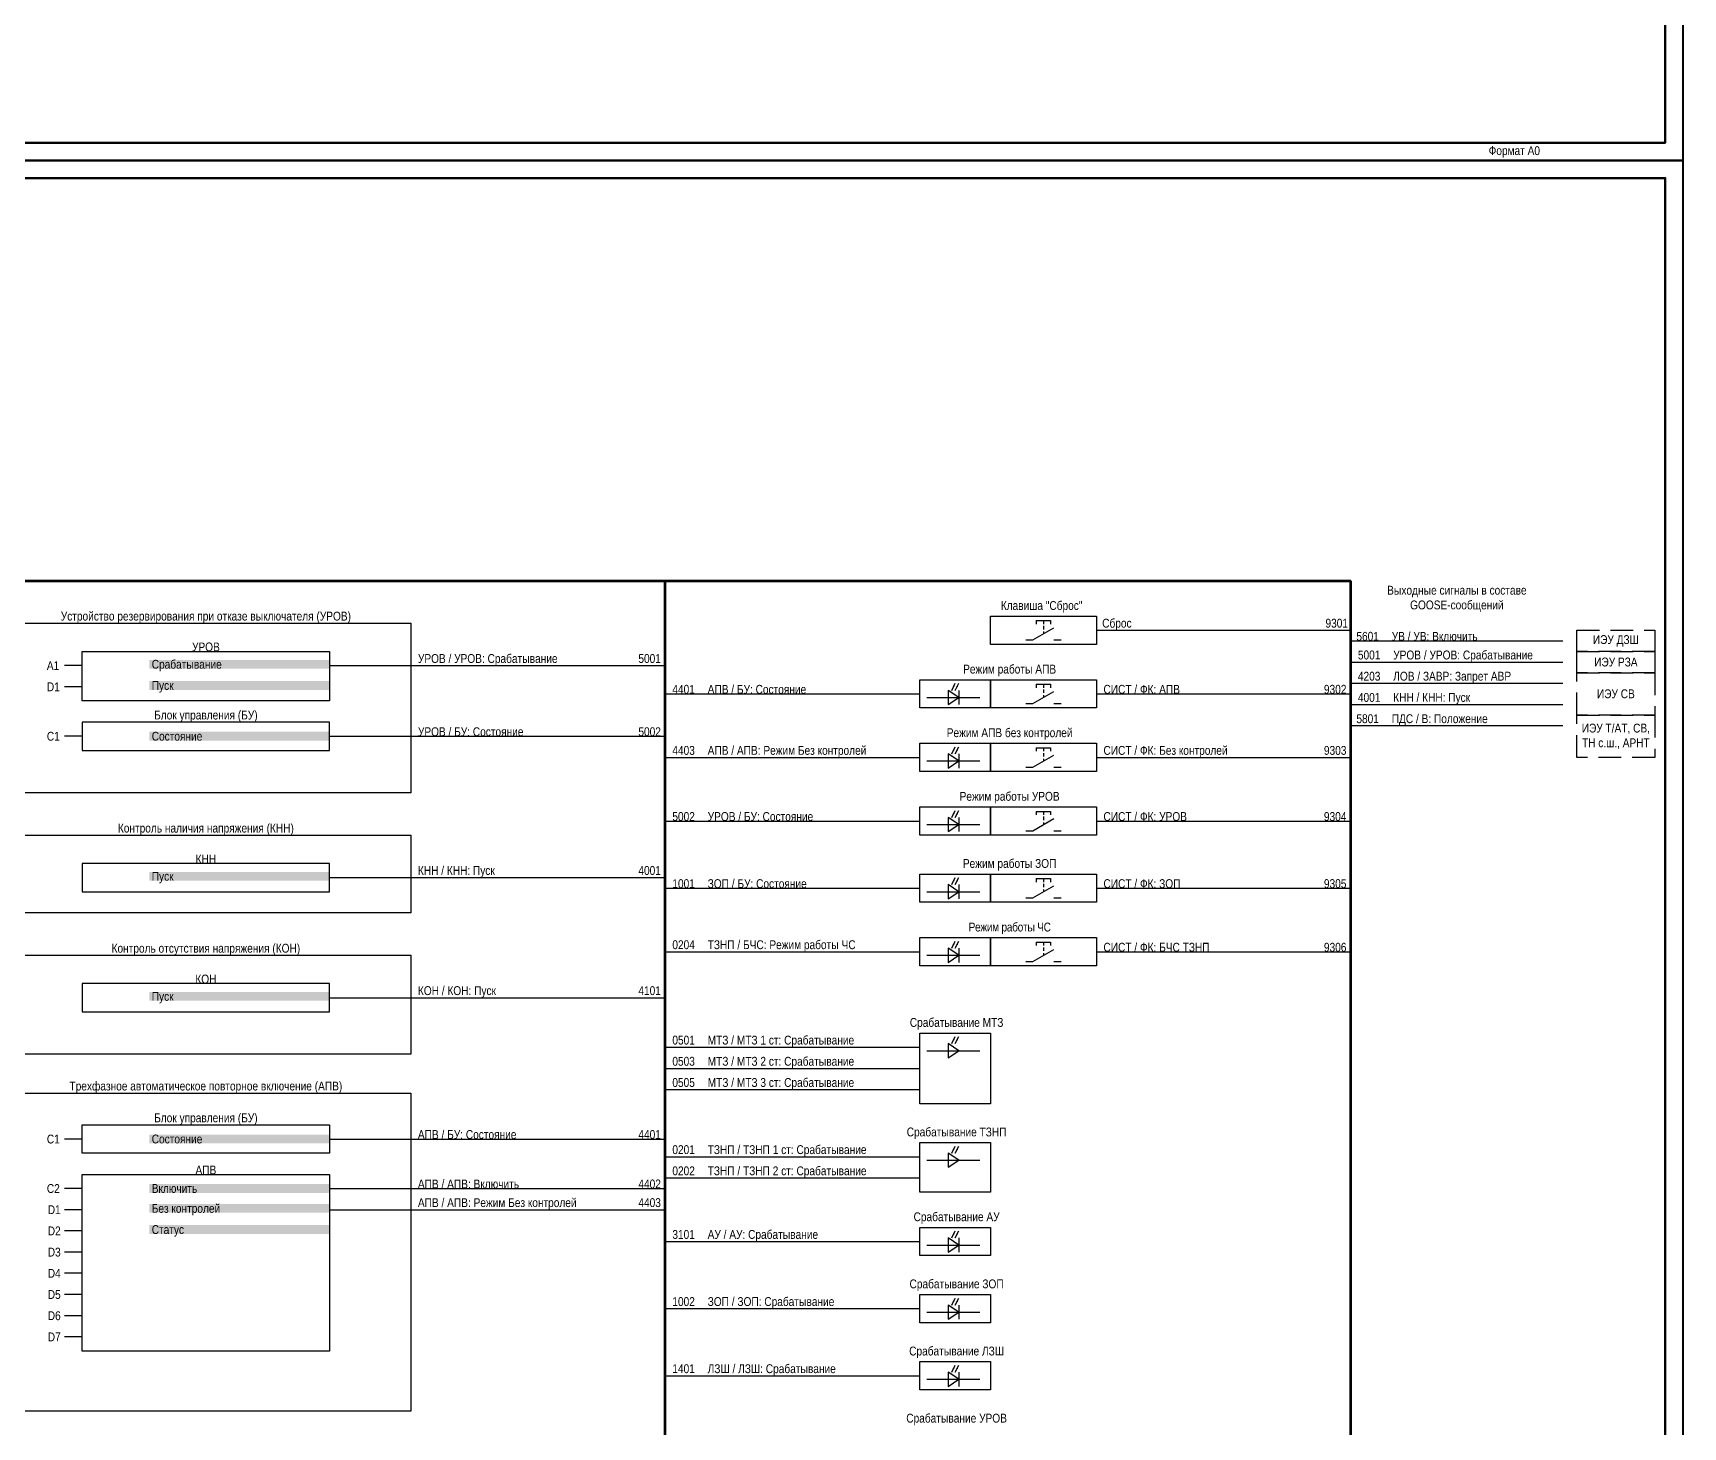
# Model space of a CAD drawing. Header units: millimetres. Extents: x 2179 to 12176, y -20554 to -12004.
# Drawn here: x 11412.1 to 11879, y -13343.5 to -12949 of the extents above; entities that cross this region are included whole.
import ezdxf
from ezdxf.enums import TextEntityAlignment as Align

# ---------------------------------------------------------------- set-up
doc = ezdxf.new("R2010")
doc.units = ezdxf.units.MM
doc.linetypes.add('HIDDEN2', pattern=[4.7625, 3.175, -1.5875])
doc.linetypes.add('штриховая2', pattern=[9.525, 6.35, -3.175])
for name, color, linetype, lineweight in [('GOOSE', 224, 'Continuous', 30), ('MMS', 190, 'Continuous', 30), ('Внутренняя шина', 4, 'Continuous', 70), ('Линии связи', 75, 'Continuous', 30), ('Основная', 7, 'Continuous', 30), ('Основная сплошная', 7, 'Continuous', 30), ('Сигналы внутр.', 13, 'Continuous', 30)]:
    doc.layers.add(name, color=color, linetype=linetype, lineweight=lineweight)
doc.layers.add('Рамка внешняя', color=8, linetype='Continuous', lineweight=40, plot=False)
doc.styles.add('2.5_Gost_RD', font='ARIALN.TTF', dxfattribs={"height": 2.5})
doc.styles.add('Narrow', font='ARIALN.TTF')
doc.styles.add('Табл дан', font='ARIALN.TTF')

# ---------------------------------------------------------------- blocks, each defined once
blk = doc.blocks.new('*U90')
blk.add_lwpolyline([(0, 0), (1189, 0), (1189, 841), (0, 841)], close=True)
at = {"lineweight": 50}
blk.add_lwpolyline([(20, 836), (1184, 836), (1184, 5), (20, 5)], close=True, dxfattribs=at)
at = {"style": '2.5_Gost_RD', "flags": 8}
blk.add_attdef('ФОРМАТ', text='', height=2.5, dxfattribs=at).set_placement((1134, 4), align=Align.TOP_LEFT)
blk = doc.blocks.new('*U15')
blk.add_lwpolyline([(0, 0), (1189, 0), (1189, 841), (0, 841)], close=True)
at = {"lineweight": 50}
blk.add_lwpolyline([(20, 836), (1184, 836), (1184, 5), (20, 5)], close=True, dxfattribs=at)
at = {"style": '2.5_Gost_RD', "flags": 8}
blk.add_attdef('ФОРМАТ', text='', height=2.5, dxfattribs=at).set_placement((1134, 4), align=Align.TOP_LEFT)

msp = doc.modelspace()

# ---------------------------------------------------------------- linework, layer by layer
at = {"layer": 'Внутренняя шина'}
for points in [[(11071, -13104), (11785, -13104)], [(11591, -13607), (11591, -13104)], [(11785, -13528), (11785, -13104)]]:
    msp.add_lwpolyline(points, dxfattribs=at)
at = {"layer": 'Линии связи'}
for points in [[(11713, -13118), (11785, -13118)], [(11785, -13121), (11845, -13121)], [(11496, -13128), (11591, -13128)], [(11785, -13127), (11845, -13127)], [(11785, -13133), (11845, -13133)], [(11591, -13136), (11663, -13136)], [(11713, -13136), (11785, -13136)], [(11785, -13139), (11845, -13139)], [(11496, -13148), (11591, -13148)], [(11785, -13145), (11845, -13145)], [(11591, -13154), (11663, -13154)], [(11713, -13154), (11785, -13154)], [(11591, -13172), (11663, -13172)], [(11713, -13172), (11785, -13172)], [(11496, -13188), (11591, -13188)], [(11591, -13191), (11663, -13191)], [(11713, -13191), (11785, -13191)], [(11591, -13209), (11663, -13209)], [(11713, -13209), (11785, -13209)], [(11496, -13222), (11591, -13222)], [(11591, -13236), (11663, -13236)], [(11591, -13242), (11663, -13242)], [(11591, -13248), (11663, -13248)], [(11496, -13262), (11591, -13262)], [(11591, -13267), (11663, -13267)], [(11591, -13273), (11663, -13273)], [(11496, -13276), (11591, -13276)], [(11496, -13282), (11591, -13282)], [(11591, -13291), (11663, -13291)], [(11591, -13310), (11663, -13310)], [(11591, -13329), (11663, -13329)]]:
    msp.add_lwpolyline(points, dxfattribs=at)
at = {"layer": 'Основная'}
for points in [[(11683, -13114), (11713, -13114), (11713, -13122), (11683, -13122)], [(11403, -13116), (11519, -13116), (11519, -13164), (11403, -13164)], [(11426, -13124), (11496, -13124), (11496, -13138), (11426, -13138)], [(11663, -13132), (11683, -13132), (11683, -13140), (11663, -13140)], [(11683, -13132), (11713, -13132), (11713, -13140), (11683, -13140)], [(11496, -13144), (11426, -13144), (11426, -13152), (11496, -13152)], [(11663, -13150), (11683, -13150), (11683, -13158), (11663, -13158)], [(11683, -13150), (11713, -13150), (11713, -13158), (11683, -13158)], [(11663, -13168), (11683, -13168), (11683, -13176), (11663, -13176)], [(11683, -13168), (11713, -13168), (11713, -13176), (11683, -13176)], [(11403, -13176), (11519, -13176), (11519, -13198), (11403, -13198)], [(11496, -13184), (11426, -13184), (11426, -13192), (11496, -13192)], [(11663, -13187), (11683, -13187), (11683, -13195), (11663, -13195)], [(11683, -13187), (11713, -13187), (11713, -13195), (11683, -13195)], [(11663, -13205), (11683, -13205), (11683, -13213), (11663, -13213)], [(11683, -13205), (11713, -13205), (11713, -13213), (11683, -13213)], [(11403, -13210), (11519, -13210), (11519, -13238), (11403, -13238)], [(11496, -13218), (11426, -13218), (11426, -13226), (11496, -13226)], [(11663, -13232), (11683, -13232), (11683, -13252), (11663, -13252)], [(11403, -13249), (11519, -13249), (11519, -13339), (11403, -13339)], [(11426, -13258), (11496, -13258), (11496, -13266), (11426, -13266)], [(11663, -13263), (11683, -13263), (11683, -13277), (11663, -13277)], [(11426, -13272), (11496, -13272), (11496, -13322), (11426, -13322)], [(11663, -13287), (11683, -13287), (11683, -13295), (11663, -13295)], [(11663, -13306), (11683, -13306), (11683, -13314), (11663, -13314)], [(11663, -13325), (11683, -13325), (11683, -13333), (11663, -13333)]]:
    msp.add_lwpolyline(points, close=True, dxfattribs=at)
for points in [[(11426, -13128), (11421, -13128)], [(11426, -13134), (11421, -13134)], [(11426, -13148), (11421, -13148)], [(11426, -13262), (11421, -13262)], [(11426, -13276), (11421, -13276)], [(11426, -13282), (11421, -13282)], [(11426, -13288), (11421, -13288)], [(11426, -13294), (11421, -13294)], [(11426, -13300), (11421, -13300)], [(11426, -13306), (11421, -13306)], [(11426, -13312), (11421, -13312)], [(11426, -13318), (11421, -13318)]]:
    msp.add_lwpolyline(points, dxfattribs=at)
at = {"layer": 'Основная сплошная', "color": 0}
for p, q in [((11696, -13115.25), (11698, -13115.25)), ((11698, -13115.25), (11700, -13115.25)), ((11695, -13120.75), (11701, -13117.32)), ((11693, -13120.75), (11695, -13120.75)), ((11701, -13120.75), (11703, -13120.75)), ((11696, -13133.25), (11698, -13133.25)), ((11698, -13133.25), (11700, -13133.25)), ((11693, -13138.75), (11695, -13138.75)), ((11695, -13138.75), (11701, -13135.32)), ((11701, -13138.75), (11703, -13138.75)), ((11696, -13151.25), (11698, -13151.25)), ((11698, -13151.25), (11700, -13151.25)), ((11693, -13156.75), (11695, -13156.75)), ((11695, -13156.75), (11701, -13153.32)), ((11701, -13156.75), (11703, -13156.75)), ((11695, -13174.75), (11701, -13171.32)), ((11696, -13169.25), (11698, -13169.25)), ((11698, -13169.25), (11700, -13169.25)), ((11693, -13174.75), (11695, -13174.75)), ((11701, -13174.75), (11703, -13174.75)), ((11695, -13193.75), (11701, -13190.32)), ((11696, -13188.25), (11698, -13188.25)), ((11698, -13188.25), (11700, -13188.25)), ((11693, -13193.75), (11695, -13193.75)), ((11701, -13193.75), (11703, -13193.75)), ((11695, -13211.75), (11701, -13208.32)), ((11696, -13206.25), (11698, -13206.25)), ((11698, -13206.25), (11700, -13206.25)), ((11693, -13211.75), (11695, -13211.75)), ((11701, -13211.75), (11703, -13211.75))]:
    msp.add_line(p, q, dxfattribs=at)
at = {"layer": 'Основная сплошная', "ltscale": 0.35}
for p, q in [((11696, -13115.25), (11696, -13116.25)), ((11698, -13115.25), (11698, -13116.25)), ((11700, -13115.25), (11700, -13116.25)), ((11698, -13116.75), (11698, -13117.75)), ((11696, -13133.25), (11696, -13134.25)), ((11698, -13133.25), (11698, -13134.25)), ((11700, -13133.25), (11700, -13134.25)), ((11698, -13134.75), (11698, -13135.75)), ((11696, -13151.25), (11696, -13152.25)), ((11698, -13151.25), (11698, -13152.25)), ((11698, -13152.75), (11698, -13153.75)), ((11700, -13151.25), (11700, -13152.25)), ((11696, -13169.25), (11696, -13170.25)), ((11698, -13169.25), (11698, -13170.25)), ((11698, -13170.75), (11698, -13171.75)), ((11700, -13169.25), (11700, -13170.25)), ((11696, -13188.25), (11696, -13189.25)), ((11698, -13188.25), (11698, -13189.25)), ((11698, -13189.75), (11698, -13190.75)), ((11700, -13188.25), (11700, -13189.25)), ((11696, -13206.25), (11696, -13207.25)), ((11698, -13206.25), (11698, -13207.25)), ((11698, -13207.75), (11698, -13208.75)), ((11700, -13206.25), (11700, -13207.25))]:
    msp.add_line(p, q, dxfattribs=at)
at = {"layer": 'Основная сплошная', "color": 0, "linetype": 'HIDDEN2', "ltscale": 0.5}
for p, q in [((11698, -13118.39), (11698, -13119.04)), ((11698, -13136.39), (11698, -13137.04)), ((11698, -13154.39), (11698, -13155.04)), ((11698, -13172.39), (11698, -13173.04)), ((11698, -13191.39), (11698, -13192.04)), ((11698, -13209.39), (11698, -13210.04))]:
    msp.add_line(p, q, dxfattribs=at)
at = {"layer": 'Основная сплошная', "linetype": 'штриховая2'}
for points in [[(11871, -13124), (11849, -13124), (11849, -13118), (11871, -13118)], [(11871, -13130), (11849, -13130), (11849, -13124), (11871, -13124)], [(11871, -13142), (11849, -13142), (11849, -13130), (11871, -13130)], [(11871, -13154), (11849, -13154), (11849, -13142), (11871, -13142)]]:
    msp.add_lwpolyline(points, close=True, dxfattribs=at)
at = {"layer": 'Основная сплошная'}
for points in [[(11672.06, -13135), (11673.06, -13133)], [(11673.06, -13135), (11674.06, -13133)], [(11665.06, -13137), (11680.06, -13137)], [(11671.06, -13135), (11671.06, -13139), (11674.06, -13137), (11671.06, -13135)], [(11674.06, -13135), (11674.06, -13139)], [(11671.06, -13153), (11671.06, -13157), (11674.06, -13155), (11671.06, -13153)], [(11672.06, -13153), (11673.06, -13151)], [(11673.06, -13153), (11674.06, -13151)], [(11674.06, -13153), (11674.06, -13157)], [(11665.06, -13155), (11680.06, -13155)], [(11671.06, -13171), (11671.06, -13175), (11674.06, -13173), (11671.06, -13171)], [(11672.06, -13171), (11673.06, -13169)], [(11673.06, -13171), (11674.06, -13169)], [(11674.06, -13171), (11674.06, -13175)], [(11665.06, -13173), (11680.06, -13173)], [(11671.06, -13190), (11671.06, -13194), (11674.06, -13192), (11671.06, -13190)], [(11672.06, -13190), (11673.06, -13188)], [(11673.06, -13190), (11674.06, -13188)], [(11674.06, -13190), (11674.06, -13194)], [(11665.06, -13192), (11680.06, -13192)], [(11671.06, -13208), (11671.06, -13212), (11674.06, -13210), (11671.06, -13208)], [(11672.06, -13208), (11673.06, -13206)], [(11673.06, -13208), (11674.06, -13206)], [(11674.06, -13208), (11674.06, -13212)], [(11665.06, -13210), (11680.06, -13210)], [(11665.06, -13237), (11680.06, -13237)], [(11671.06, -13235), (11671.06, -13239), (11674.06, -13237), (11671.06, -13235)], [(11672.06, -13235), (11673.06, -13233)], [(11673.06, -13235), (11674.06, -13233)], [(11672.06, -13266), (11673.06, -13264)], [(11673.06, -13266), (11674.06, -13264)], [(11665.06, -13268), (11680.06, -13268)], [(11671.06, -13266), (11671.06, -13270), (11674.06, -13268), (11671.06, -13266)], [(11672.06, -13290), (11673.06, -13288)], [(11673.06, -13290), (11674.06, -13288)], [(11665.06, -13292), (11680.06, -13292)], [(11671.06, -13290), (11671.06, -13294), (11674.06, -13292), (11671.06, -13290)], [(11674.06, -13290), (11674.06, -13294)], [(11672.06, -13309), (11673.06, -13307)], [(11673.06, -13309), (11674.06, -13307)], [(11665.06, -13311), (11680.06, -13311)], [(11671.06, -13309), (11671.06, -13313), (11674.06, -13311), (11671.06, -13309)], [(11674.06, -13309), (11674.06, -13313)], [(11672.06, -13328), (11673.06, -13326)], [(11673.06, -13328), (11674.06, -13326)], [(11665.06, -13330), (11680.06, -13330)], [(11671.06, -13328), (11671.06, -13332), (11674.06, -13330), (11671.06, -13328)], [(11674.06, -13328), (11674.06, -13332)]]:
    msp.add_lwpolyline(points, dxfattribs=at)
for points in [[(11672.56, -13134, 0.5, 0, 0), (11673.06, -13133, 0, 0, 0)], [(11673.56, -13134, 0.5, 0, 0), (11674.06, -13133, 0, 0, 0)], [(11672.56, -13152, 0.5, 0, 0), (11673.06, -13151, 0, 0, 0)], [(11673.56, -13152, 0.5, 0, 0), (11674.06, -13151, 0, 0, 0)], [(11672.56, -13170, 0.5, 0, 0), (11673.06, -13169, 0, 0, 0)], [(11673.56, -13170, 0.5, 0, 0), (11674.06, -13169, 0, 0, 0)], [(11672.56, -13189, 0.5, 0, 0), (11673.06, -13188, 0, 0, 0)], [(11673.56, -13189, 0.5, 0, 0), (11674.06, -13188, 0, 0, 0)], [(11672.56, -13207, 0.5, 0, 0), (11673.06, -13206, 0, 0, 0)], [(11673.56, -13207, 0.5, 0, 0), (11674.06, -13206, 0, 0, 0)], [(11672.56, -13234, 0.5, 0, 0), (11673.06, -13233, 0, 0, 0)], [(11673.56, -13234, 0.5, 0, 0), (11674.06, -13233, 0, 0, 0)], [(11672.56, -13265, 0.5, 0, 0), (11673.06, -13264, 0, 0, 0)], [(11673.56, -13265, 0.5, 0, 0), (11674.06, -13264, 0, 0, 0)], [(11672.56, -13289, 0.5, 0, 0), (11673.06, -13288, 0, 0, 0)], [(11673.56, -13289, 0.5, 0, 0), (11674.06, -13288, 0, 0, 0)], [(11672.56, -13308, 0.5, 0, 0), (11673.06, -13307, 0, 0, 0)], [(11673.56, -13308, 0.5, 0, 0), (11674.06, -13307, 0, 0, 0)], [(11672.56, -13327, 0.5, 0, 0), (11673.06, -13326, 0, 0, 0)], [(11673.56, -13327, 0.5, 0, 0), (11674.06, -13326, 0, 0, 0)]]:
    msp.add_lwpolyline(points, format="xyseb", dxfattribs=at)

# ---------------------------------------------------------------- block references
at = {"layer": 'Рамка внешняя'}
msp.add_blockref('*U15', (10690, -12985), dxfattribs=at).add_auto_attribs({'ФОРМАТ': 'Формат А0'})
msp.add_blockref('*U90', (10690, -13826), dxfattribs=at)

# ---------------------------------------------------------------- texts
at = {"layer": 'GOOSE', "char_height": 2.5, "attachment_point": 7, "style": 'Табл дан'}
for s, insert, width in [('5601^IУВ / УВ: Включить', (11786.57, -13121), 64.43), ('5001^IУРОВ / УРОВ: Срабатывание^I', (11787, -13127), 58), ('4203^IЛОВ / ЗАВР: Запрет АВР', (11787, -13133), 52), ('4001^IКНН / КНН: Пуск', (11787, -13139), 49), ('5801^IПДС / В: Положение', (11786.57, -13145), 58.43)]:
    msp.add_mtext(s, dxfattribs=dict(at, insert=insert, width=width))
at = {"layer": 'MMS', "char_height": 2.5, "attachment_point": 7, "style": 'Narrow'}
for s, insert, width in [('Сброс^I^I^I^I^I   ^I    9301^I', (11714.64, -13118), 70.3562), ('СИСТ / ФК: АПВ^I^I^I^I   9302^I', (11715, -13136), 70), ('СИСТ / ФК: Без контролей^I^I^I   9303^I', (11715, -13154), 70), ('СИСТ / ФК: УРОВ^I^I^I^I   9304^I', (11715, -13172), 70), ('СИСТ / ФК: ЗОП^I^I^I^I   9305^I', (11715, -13191), 70), ('\\pt55,60;СИСТ / ФК: БЧС ТЗНП^I^I   9306', (11715, -13209), 70)]:
    msp.add_mtext(s, dxfattribs=dict(at, insert=insert, width=width))
at = {"layer": 'Основная', "style": 'Табл дан'}
for s, p in [('A1', (11416, -13128)), ('D1', (11416, -13134)), ('C1', (11416, -13148)), ('C1', (11416, -13262)), ('C2', (11416, -13276)), ('D1', (11416.25, -13282)), ('D2', (11416.25, -13288)), ('D3', (11416.25, -13294)), ('D4', (11416.25, -13300)), ('D5', (11416.25, -13306)), ('D6', (11416.25, -13312)), ('D7', (11416.25, -13318))]:
    msp.add_text(s, height=2.5, dxfattribs=at).set_placement(p, align=Align.MIDDLE_LEFT)
at = {"layer": 'Основная', "char_height": 2.5, "attachment_point": 8, "style": 'Narrow'}
for s, insert, width in [('\\pt55;Выходные сигналы в составе GOOSE-сообщений', (11815, -13112.81), 60), ('Клавиша "Сброс"', (11697.5, -13113), 29), ('Устройство резервирования при отказе выключателя (УРОВ)', (11461, -13116), 116), ('УРОВ', (11461, -13124), 70), ('Режим работы АПВ', (11688.44, -13131), 45), ('\\A1;Блок управления (БУ)', (11461, -13144), 70), ('Режим АПВ без контролей', (11688.44, -13149), 45), ('Режим работы УРОВ', (11688.44, -13167), 45), ('Контроль наличия напряжения (КНН)', (11461, -13176), 116), ('\\A1;КНН', (11461, -13184), 70), ('Режим работы ЗОП', (11688.44, -13186), 45), ('{\\T0.95;Режим работы ЧС}', (11688.44, -13204), 45), ('Контроль отсутствия напряжения (КОН)', (11461, -13210), 116), ('\\A1;КОН', (11461, -13218), 70), ('Срабатывание МТЗ', (11673.44, -13231), 45), ('Трехфазное автоматическое повторное включение (АПВ)', (11461, -13249), 116), ('\\A1;Блок управления (БУ)', (11461, -13258), 70), ('Срабатывание ТЗНП', (11673.44, -13262), 45), ('АПВ', (11461, -13272), 70), ('Срабатывание АУ', (11673.44, -13286), 45), ('Срабатывание ЗОП', (11673.44, -13305), 45), ('Срабатывание ЛЗШ', (11673.44, -13324), 45), ('Срабатывание УРОВ', (11673.44, -13343), 45)]:
    msp.add_mtext(s, dxfattribs=dict(at, insert=insert, width=width))
at = {"layer": 'Основная', "char_height": 2.5, "width": 51, "attachment_point": 4, "style": 'Narrow', "bg_fill": 1, "box_fill_scale": 1, "bg_fill_color": 9, "bg_fill_transparency": 0}
for s, insert in [('\\pl0.67568;Срабатывание', (11445, -13128)), ('\\pl0.67568;Пуск', (11445, -13134)), ('\\pl0.67568;Состояние', (11445, -13148)), ('\\pl0.67568;Пуск', (11445, -13188)), ('\\pl0.67568;Пуск', (11445, -13222)), ('\\pl0.67568;Состояние', (11445, -13262)), ('\\pl0.67568;Включить', (11445, -13276)), ('\\pl0.67568;Без контролей', (11445, -13282)), ('\\pl0.67568;Статус', (11445, -13288))]:
    msp.add_mtext(s, dxfattribs=dict(at, insert=insert))
at = {"layer": 'Основная сплошная', "char_height": 2.5, "width": 22, "attachment_point": 5, "style": 'Narrow'}
for s, insert in [('\\pt55;ИЭУ ДЗШ', (11860, -13121)), ('\\pt55;ИЭУ РЗА', (11860, -13127)), ('\\pt55;ИЭУ СВ', (11860, -13136)), ('\\pt55;ИЭУ Т/АТ, СВ, ТН с.ш., АРНТ', (11860, -13148))]:
    msp.add_mtext(s, dxfattribs=dict(at, insert=insert))
at = {"layer": 'Сигналы внутр.', "char_height": 2.5, "attachment_point": 7}
for s, insert, width, style in [('УРОВ / УРОВ: Срабатывание^I^I^I   5001^I', (11521, -13128), 70, 'Табл дан'), ('4401^IАПВ / БУ: Состояние', (11593, -13136), 48, 'Narrow'), ('УРОВ / БУ: Состояние^I^I^I   ^I   5002^I', (11521, -13148), 70, 'Табл дан'), ('4403^IАПВ / АПВ: Режим Без контролей', (11593, -13154), 70, 'Narrow'), ('5002^IУРОВ / БУ: Состояние', (11593, -13172), 70, 'Narrow'), ('КНН / КНН: Пуск^I^I^I^I   4001^I', (11521, -13188), 70, 'Табл дан'), ('1001^IЗОП / БУ: Состояние', (11593, -13191), 48, 'Narrow'), ('0204^IТЗНП / БЧС{\\A1;: }Режим работы ЧС', (11593, -13209), 70, 'Narrow'), ('КОН / КОН: Пуск^I^I^I^I   4101^I', (11521, -13222), 70, 'Табл дан'), ('0501^IМТЗ / {\\A1;МТЗ 1 ст: Срабатывание}', (11593, -13236), 70, 'Narrow'), ('0503^IМТЗ / {\\A1;МТЗ 2 ст: Срабатывание}', (11593, -13242), 70, 'Narrow'), ('0505^IМТЗ / {\\A1;МТЗ 3 ст: Срабатывание}', (11593, -13248), 70, 'Narrow'), ('АПВ / БУ: Состояние^I^I^I   ^I   4401^I', (11521, -13262), 70, 'Табл дан'), ('0201^IТЗНП / {\\A1;ТЗНП 1 ст: }Срабатывание', (11593, -13267), 70, 'Narrow'), ('0202^IТЗНП / {\\A1;ТЗНП 2 ст: }Срабатывание', (11593, -13273), 70, 'Narrow'), ('АПВ / АПВ: Включить^I^I^I^I   4402^I', (11521, -13276), 70, 'Табл дан'), ('АПВ / АПВ: Режим Без контролей^I  ^I   4403^I', (11521, -13282), 70, 'Табл дан'), ('3101^IАУ / АУ: Срабатывание', (11593, -13291), 48, 'Narrow'), ('1002^IЗОП / ЗОП: Срабатывание', (11593, -13310), 48, 'Narrow'), ('1401^IЛЗШ / ЛЗШ: Срабатывание', (11593, -13329), 48, 'Narrow')]:
    msp.add_mtext(s, dxfattribs=dict(at, insert=insert, width=width, style=style))

doc.saveas('drawing.dxf')
